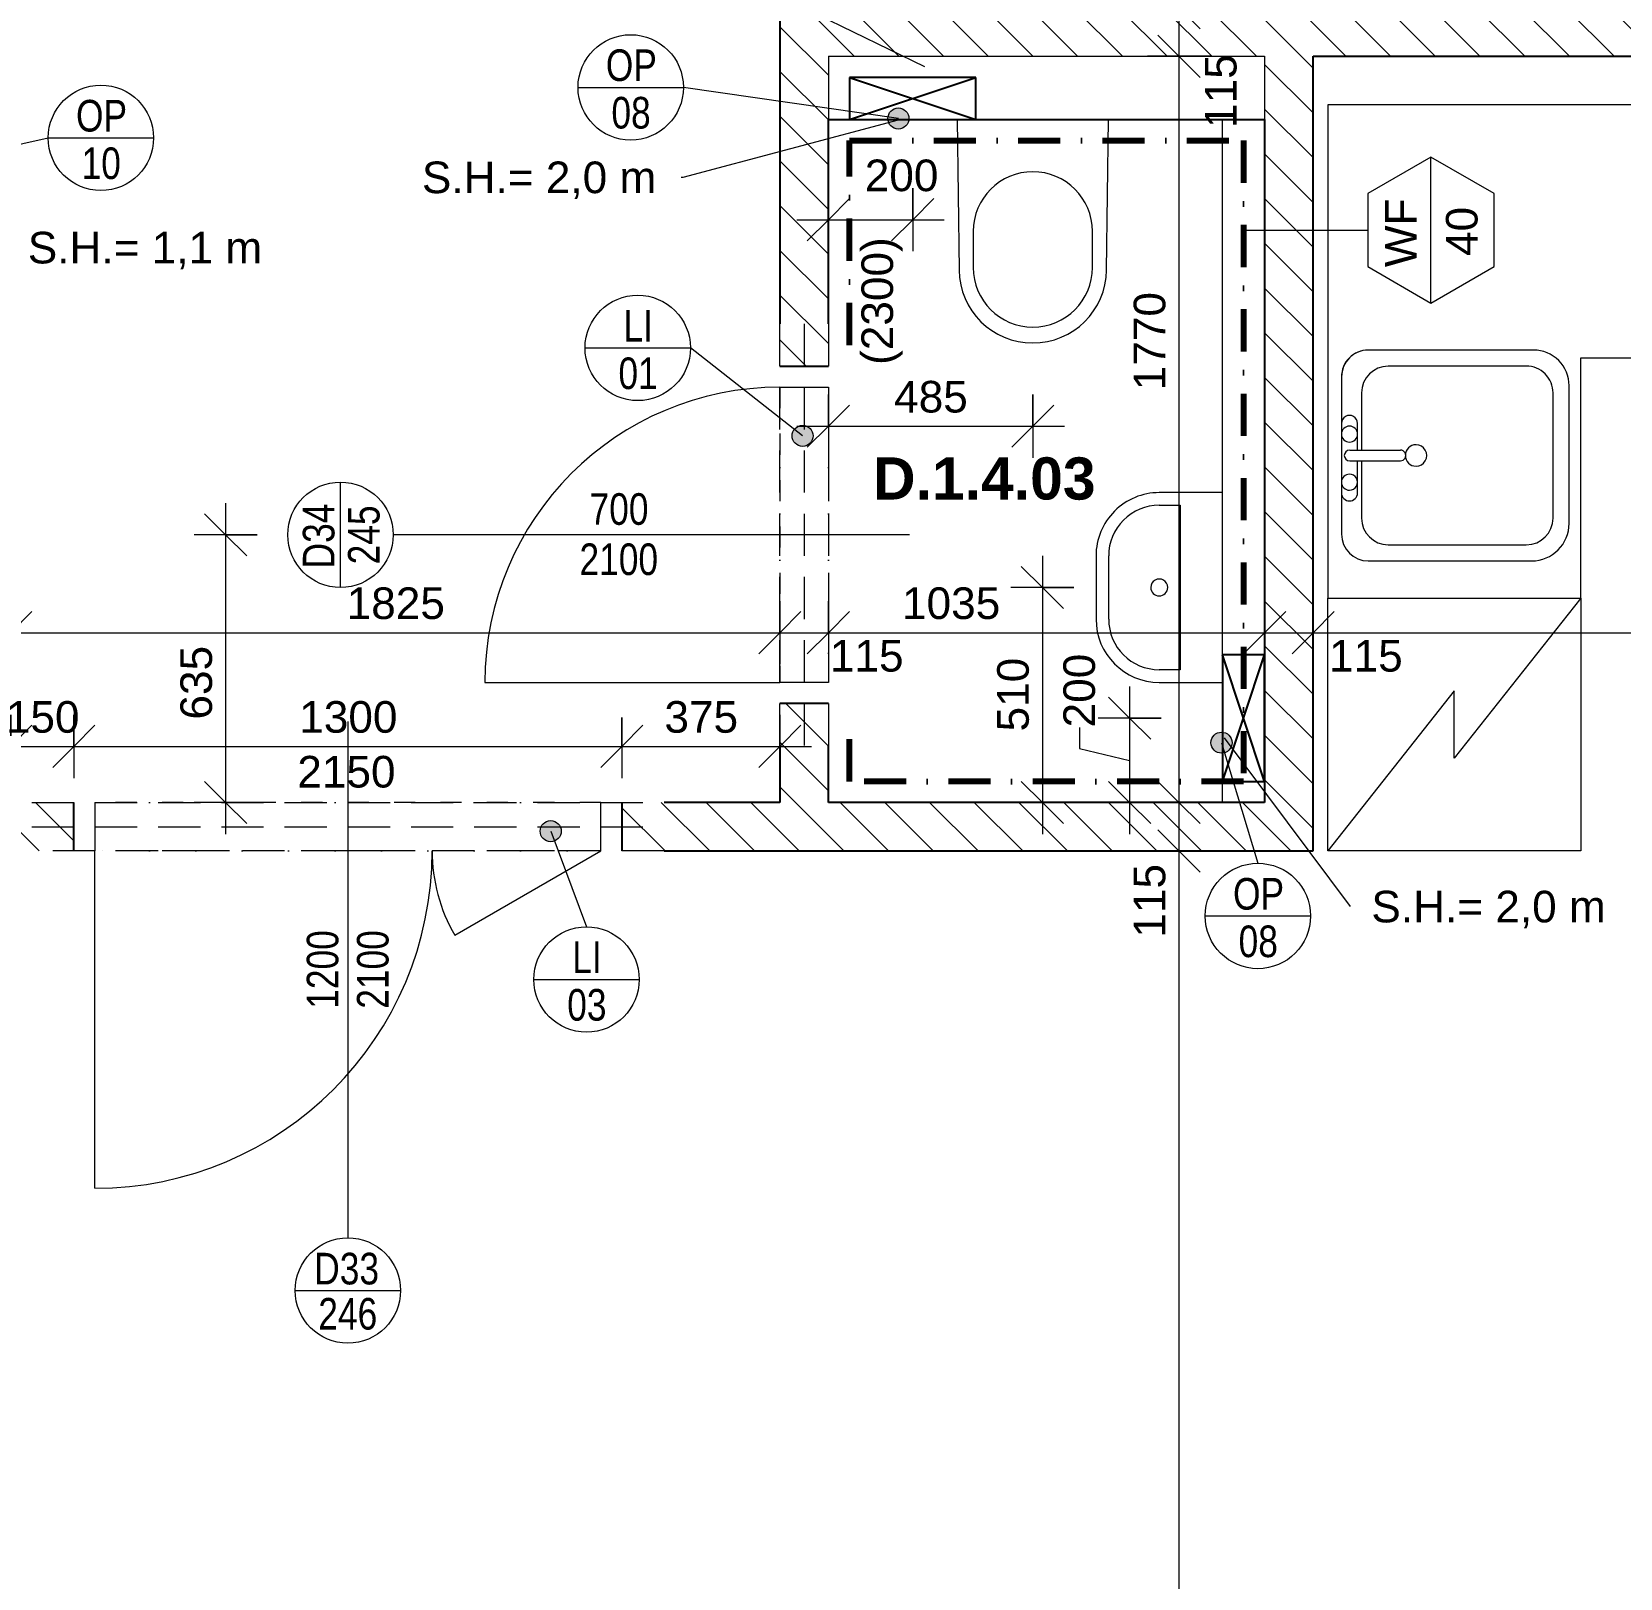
# Model space of a CAD drawing. Header units: millimetres. Extents: x -7705 to 38927, y -2985 to 72287.
# Drawn here: x 16523 to 20292, y 59905 to 63573 of the extents above; entities that cross this region are included whole.
import ezdxf

# ---------------------------------------------------------------- set-up
doc = ezdxf.new("R2010")
doc.units = ezdxf.units.MM
for name, pattern in [('HA_Dash_3mm-S1mm', [150, 100, -50]), ('HA_DashDot_2_2mm-S0_6mm', [110, 50, -30, 0, -30]), ('HA_DashDot_4mm-S1mm', [200, 100, -50, 0, -50])]:
    doc.linetypes.add(name, pattern=pattern)
for name, color, linetype, lineweight in [('A-____-____-DIMS', 9, 'Continuous', 5), ('A-____-____-DIMS-50', 9, 'Continuous', 5), ('A-AREA-____-IDEN', 9, 'Continuous', 9), ('A-DETL-____-OTLN', 9, 'Continuous', 25), ('A-DOOR-____-IDEN', 9, 'Continuous', 9), ('A-DOOR-____-MCUT', 9, 'HA_DashDot_2_2mm-S0_6mm', 9), ('A-DOOR-____-OTLN', 9, 'Continuous', 9), ('A-DOOR-FRAM-MCUT', 9, 'Continuous', 9), ('A-GENM-____-HDLN', 9, 'HA_Dash_3mm-S1mm', 9), ('A-GENM-____-IDEN', 9, 'Continuous', 9), ('A-GENM-____-OTLN', 9, 'Continuous', 9), ('A-WALL-____-IDEN', 9, 'Continuous', 9), ('A-WALL-____-MCUT', 9, 'Continuous', 25), ('A-WALL-____-PATT', 9, 'Continuous', 25), ('G-____-____-TEXT', 9, 'Continuous', 5), ('I-WALL-____-MCUT', 9, 'Continuous', 25), ('I-WALL-____-OTLN', 9, 'Continuous', 9), ('P-SANR-FIXT-OTLN', 9, 'Continuous', 9), ('Q-CASE-____-OTLN', 9, 'Continuous', 9), ('Q-SPCQ-____-OTLN', 9, 'Continuous', 9)]:
    doc.layers.add(name, color=color, linetype=linetype, lineweight=lineweight)
doc.styles.add('Arial_1', font='arial.ttf', dxfattribs={"height": 75})
doc.styles.add('Arial_2', font='arial.ttf', dxfattribs={"width": 0.8, "height": 75})
doc.styles.add('Arial_B', font='arialbd.ttf', dxfattribs={"height": 100})
doc.dimstyles.new('Inner_Dimensions', dxfattribs={"dimscale": 304.8, "dimtxt": 76.519455, "dimasz": 0.328084, "dimexe": 0.246063, "dimexo": 0.0625, "dimgap": 0.032808, "dimtad": 1, "dimdec": 0, "dimzin": 0, "dimdsep": 46, "dimtxsty": 'Arial_1', "dimblk1": 'OBLIQUE', "dimblk2": 'OBLIQUE', "dimsah": 1, "dimcen": 0.09, "dimdle": 0.246063, "dimazin": 0, "dimtfac": 1, "dimtdec": 4, "dimtix": 1, "dimtmove": 0, "dimatfit": 3, "dimfxl": 0.246063, "dimfxlon": 1, "dimtvp": 1, "dimtolj": 1, "dimtzin": 0, "dimlwd": 9, "dimlwe": 9, "dimarcsym": 2})
doc.dimstyles.new('Inner_Dimensions_1', dxfattribs={"dimscale": 304.8, "dimtxt": 76.519455, "dimasz": 0.328084, "dimexe": 0.246063, "dimexo": 0.0625, "dimgap": 0.032808, "dimtad": 1, "dimdec": 0, "dimzin": 0, "dimdsep": 46, "dimtxsty": 'Arial_1', "dimblk1": 'OBLIQUE', "dimblk2": 'OBLIQUE', "dimsah": 1, "dimcen": 0.09, "dimdle": 0.246063, "dimazin": 0, "dimtfac": 1, "dimtdec": 4, "dimtix": 1, "dimtmove": 2, "dimatfit": 3, "dimfxl": 0.246063, "dimfxlon": 1, "dimtvp": 1, "dimtolj": 1, "dimtzin": 0, "dimlwd": 9, "dimlwe": 9, "dimarcsym": 2})
doc.dimstyles.new('Inner_Dimensions_2', dxfattribs={"dimscale": 304.8, "dimtxt": 76.519455, "dimasz": 0.328084, "dimexe": 0.246063, "dimexo": 0.0625, "dimgap": 0.032808, "dimtad": 1, "dimdec": 0, "dimzin": 0, "dimdsep": 46, "dimtxsty": 'Arial_1', "dimblk1": 'OBLIQUE', "dimblk2": 'OBLIQUE', "dimsah": 1, "dimcen": 0.09, "dimdle": 0.246063, "dimazin": 0, "dimtfac": 1, "dimtdec": 4, "dimtix": 1, "dimtmove": 1, "dimatfit": 3, "dimfxl": 0.246063, "dimfxlon": 1, "dimtvp": 1, "dimtolj": 1, "dimtzin": 0, "dimlwd": 9, "dimlwe": 9, "dimarcsym": 2})
pattern_1 = [(135, (0, 0), (-53.03301, -53.03301), [])]

# ---------------------------------------------------------------- blocks, each defined once
blk = doc.blocks.new('HA_DR_Single_Swing_Solid - In_BJ_700x2100-2000416-DPS_1NP-D')
at = {"layer": 'A-DOOR-____-MCUT'}
for p, q in [((-350, 57.5), (350, 57.5)), ((-350, -57.5), (350, -57.5))]:
    blk.add_line(p, q, dxfattribs=at)
at = {"layer": 'A-DOOR-____-OTLN', "lineweight": 5}
blk.add_line((350, -757.5), (350, -57.5), dxfattribs=at)
blk.add_arc((350, -57.5), 700, 180, 270, dxfattribs=at)
at = {"layer": 'A-DOOR-FRAM-MCUT'}
for p, q in [((-350, -57.5), (-350, 57.5)), ((350, 57.5), (350, -57.5))]:
    blk.add_line(p, q, dxfattribs=at)
blk = doc.blocks.new('HA_DR_Double_Swing_Solid - In_BJ_1200x2100_800-1652965-DPS_1NP-D')
at = {"layer": 'A-DOOR-____-MCUT'}
for p, q in [((-600, 57.5), (600, 57.5)), ((-600, -57.5), (600, -57.5))]:
    blk.add_line(p, q, dxfattribs=at)
at = {"layer": 'A-DOOR-____-OTLN', "lineweight": 5}
for p, q in [((600, 857.5), (600, 57.5)), ((-253.6, 257.5), (-599.9, 57.5))]:
    blk.add_line(p, q, dxfattribs=at)
for centre, radius, start, end in [((600, 57.5), 800, 90, 180), ((-600, 57.5), 400, 360, 30)]:
    blk.add_arc(centre, radius, start, end, dxfattribs=at)
at = {"layer": 'A-DOOR-FRAM-MCUT'}
for p, q in [((-600, 57.5), (-600, -57.5)), ((600, -57.5), (600, 57.5))]:
    blk.add_line(p, q, dxfattribs=at)
blk = doc.blocks.new('ABMV_Toilet_WallHung - Default-1873337-DPS_1NP-D')
at = {"layer": 'A-GENM-____-OTLN'}
for p, q in [((-50, 432.3), (-54.6, 75)), ((-16.3, 426.2), (-16.3, 340.3)), ((266.3, 340.3), (266.3, 426.2)), ((304.6, 75), (300, 432.3))]:
    blk.add_line(p, q, dxfattribs=at)
for centre, radius, start, end in [((125, 430.1), 175, 0.7323, 179.2677), ((125, 426.2), 141.3, 0, 180), ((125, 340.3), 141.3, 180, 360)]:
    blk.add_arc(centre, radius, start, end, dxfattribs=at)
blk = doc.blocks.new('Lednice_Mraznička_ADNS - Lednice 600x600x1800-V6-DPS_1NP-D')
at = {"layer": 'Q-SPCQ-____-OTLN'}
for p, q in [((-300, 300), (300, 300)), ((-300, -300), (-300, 300)), ((80, 0), (-300, 300)), ((300, 300), (300, -300)), ((-80, 0), (80, 0)), ((300, -300), (-80, 0)), ((300, -300), (-300, -300))]:
    blk.add_line(p, q, dxfattribs=at)
blk = doc.blocks.new('Skříňka se dřezem_ pravoúhlá - 500 x 440mm-1420560-DPS_1NP-D')
at = {"layer": 'P-SANR-FIXT-OTLN'}
for p, q in [((202.2, 180.1), (-170.8, 180.1)), ((202.2, 180.1), (-170.8, 180.1)), ((91.9, 180.1), (-73.2, 180.1)), ((3, 160.7), (3, 40.4)), ((28.4, 160.7), (28.4, 40.4)), ((-234.3, 116.6), (-234.3, -271)), ((-234.3, 116.6), (-234.3, -271)), ((3, 132.5), (-132.7, 132.5)), ((-73.2, 142), (3, 142)), ((28.4, 142), (91.9, 142)), ((164.1, 132.5), (28.4, 132.5)), ((265.7, -275.5), (265.7, 116.6)), ((265.7, -275.5), (265.7, 116.6)), ((-196.2, 69), (-196.2, -258.3)), ((227.6, -258.3), (227.6, 69)), ((-132.7, -321.8), (164.1, -321.8)), ((-145.4, -359.9), (181.3, -359.9)), ((-145.4, -359.9), (181.3, -359.9))]:
    blk.add_line(p, q, dxfattribs=at)
for centre, radius, start, end in [((-170.8, 116.6), 63.5, 90, 180), ((-170.8, 116.6), 63.5, 90, 180), ((-73.2, 161.1), 19, 90, 270), ((-47.8, 161.1), 19, 360, 180), ((-47.8, 161.1), 19, 180, 0), ((15.7, 160.7), 12.7, 360, 180), ((66.5, 161.1), 19, 360, 180), ((66.5, 161.1), 19, 180, 360), ((91.9, 161.1), 19, 270, 90), ((202.2, 116.6), 63.5, 0, 90), ((202.2, 116.6), 63.5, 360, 90), ((-132.7, 69), 63.5, 90, 180), ((164.1, 69), 63.5, 0, 90), ((15.7, 40.4), 12.7, 180, 0), ((15.7, 3.2), 25.4, 360, 180), ((15.7, 3.2), 25.4, 180, 0), ((-132.7, -258.3), 63.5, 180, 270), ((164.1, -258.3), 63.5, 270, 0), ((-145.4, -271), 88.9, 180, 270), ((-145.4, -271), 88.9, 180, 270), ((181.3, -275.5), 84.4, 270, 0), ((181.3, -275.5), 84.4, 270, 0)]:
    blk.add_arc(centre, radius, start, end, dxfattribs=at)
blk = doc.blocks.new('Casework 9 - Casework 6-1463978-DPS_1NP-D')
at = {"layer": 'Q-CASE-____-OTLN'}
for p, q in [((20333.2, 63399.9), (19598.2, 63399.9)), ((19598.2, 63399.9), (19598.2, 62229.9)), ((20198.2, 62229.9), (20198.2, 62799.9)), ((20198.2, 62799.9), (20333.2, 62799.9)), ((21098.2, 62199.9), (21098.2, 61028.6)), ((21698.2, 61028.6), (21698.2, 62199.9)), ((21098.2, 61028.6), (21698.2, 61028.6))]:
    blk.add_line(p, q, dxfattribs=at)
blk = doc.blocks.new('ABMV_WashBasin_Generic - 450x300-1459805-DPS_1NP-D')
at = {"layer": 'P-SANR-FIXT-OTLN'}
for p, q in [((200, 350), (50, 350)), ((50, 320), (200, 320)), ((-100, 200), (-100, 50)), ((-70, 150), (-70, 200)), ((320, 200), (320, 150)), ((350, 50), (350, 200)), ((320, 150), (-70, 150))]:
    blk.add_line(p, q, dxfattribs=at)
for centre, radius, start, end in [((50, 200), 150, 90, 180), ((200, 200), 150, 360, 90), ((50, 200), 120, 90, 180), ((200, 200), 120, 360, 90), ((125, 200), 20, 90, 270), ((125, 200), 20, 270, 90)]:
    blk.add_arc(centre, radius, start, end, dxfattribs=at)
blk = doc.blocks.new('HA_GM_Tiling_LineBased - Generic Tiles-1951474-DPS_1NP-D')
at = {"layer": 'A-GENM-____-OTLN', "linetype": 'HA_DashDot_4mm-S1mm', "lineweight": 80}
blk.add_line((50, -50), (535, -50), dxfattribs=at)
blk = doc.blocks.new('HA_GM_Tiling_LineBased - Generic Tiles-1951475-DPS_1NP-D')
at = {"layer": 'A-GENM-____-OTLN', "linetype": 'HA_DashDot_4mm-S1mm', "lineweight": 80}
blk.add_line((50, -50), (985, -50), dxfattribs=at)
blk = doc.blocks.new('HA_GM_Tiling_LineBased - Generic Tiles-1951476-DPS_1NP-D')
at = {"layer": 'A-GENM-____-OTLN', "linetype": 'HA_DashDot_4mm-S1mm', "lineweight": 80}
blk.add_line((50, -50), (1570, -50), dxfattribs=at)
blk = doc.blocks.new('HA_GM_Tiling_LineBased - Generic Tiles-1951477-DPS_1NP-D')
at = {"layer": 'A-GENM-____-OTLN', "linetype": 'HA_DashDot_4mm-S1mm', "lineweight": 80}
blk.add_line((50, -50), (185, -50), dxfattribs=at)
blk = doc.blocks.new('TB_Porotherm KP11_5_1500mm - TB_Porotherm KP11_5_1500mm-1841486-DPS_1NP-D')
at = {"layer": 'A-GENM-____-HDLN'}
for p, q in [((-750, 57.5), (750, 57.5)), ((-750, 0), (750, 0)), ((750, -57.5), (-750, -57.5))]:
    blk.add_line(p, q, dxfattribs=at)
blk = doc.blocks.new('TB_Porotherm KP11_5_1000mm - TB_Porotherm KP11_5_1000mm-1834151-DPS_1NP-D')
at = {"layer": 'A-GENM-____-HDLN'}
for p, q in [((-500, 57.5), (500, 57.5)), ((-500, 0), (500, 0)), ((500, -57.5), (-500, -57.5))]:
    blk.add_line(p, q, dxfattribs=at)
blk = doc.blocks.new('DIMBLOCK28-DPS_1NP-D')
at = {"layer": 'A-____-____-DIMS-50', "lineweight": 9}
for p, q in [((16473.2, 62222.7), (16473.2, 62072.7)), ((16473.2, 62147.7), (16473.2, 62222.7)), ((18298.2, 62222.7), (18298.2, 62072.7)), ((18298.2, 62147.7), (18298.2, 62222.7)), ((16473.2, 62147.7), (16523.2, 62197.7)), ((18298.2, 62147.7), (18348.2, 62197.7)), ((16473.2, 62147.7), (16423.2, 62097.7)), ((16473.2, 62147.7), (18298.2, 62147.7)), ((18298.2, 62147.7), (18248.2, 62097.7))]:
    blk.add_line(p, q, dxfattribs=at)
at = {"layer": 'A-____-____-DIMS-50', "color": 0, "lineweight": 9, "insert": (17270.3, 62255.1), "char_height": 75, "width": 276.883, "attachment_point": 1, "line_spacing_factor": 0.941778, "style": 'Arial_1'}
blk.add_mtext('1825', dxfattribs=at)
blk = doc.blocks.new('_Oblique')
at = {"color": 0, "linetype": 'ByBlock', "lineweight": -2}
blk.add_line((-0.5, -0.5), (0.5, 0.5), dxfattribs=at)
blk = doc.blocks.new('DIMBLOCK29-DPS_1NP-D')
at = {"layer": 'A-____-____-DIMS-50', "lineweight": 9}
for p, q in [((18298.2, 62222.7), (18298.2, 62072.7)), ((18298.2, 62147.7), (18298.2, 62222.7)), ((18413.2, 62222.7), (18413.2, 62072.7)), ((18413.2, 62147.7), (18413.2, 62222.7)), ((18298.2, 62147.7), (18348.2, 62197.7)), ((18413.2, 62147.7), (18463.2, 62197.7)), ((18298.2, 62147.7), (18248.2, 62097.7)), ((18298.2, 62147.7), (18413.2, 62147.7)), ((18413.2, 62147.7), (18363.2, 62097.7))]:
    blk.add_line(p, q, dxfattribs=at)
at = {"layer": 'A-____-____-DIMS-50', "color": 0, "lineweight": 9, "insert": (18416.8, 62130.4), "char_height": 75, "width": 207.662, "attachment_point": 1, "line_spacing_factor": 0.941778, "style": 'Arial_1'}
blk.add_mtext('115', dxfattribs=at)
blk = doc.blocks.new('DIMBLOCK30-DPS_1NP-D')
at = {"layer": 'A-____-____-DIMS-50', "lineweight": 9}
for p, q in [((18413.2, 62222.7), (18413.2, 62072.7)), ((18413.2, 62147.7), (18413.2, 62222.7)), ((19448.2, 62222.7), (19448.2, 62072.7)), ((19448.2, 62147.7), (19448.2, 62222.7)), ((18413.2, 62147.7), (18463.2, 62197.7)), ((19448.2, 62147.7), (19498.2, 62197.7)), ((18413.2, 62147.7), (18363.2, 62097.7)), ((18413.2, 62147.7), (19448.2, 62147.7)), ((19448.2, 62147.7), (19398.2, 62097.7))]:
    blk.add_line(p, q, dxfattribs=at)
at = {"layer": 'A-____-____-DIMS-50', "color": 0, "lineweight": 9, "insert": (18587.9, 62255.1), "char_height": 75, "width": 276.883, "attachment_point": 1, "line_spacing_factor": 0.941778, "style": 'Arial_1'}
blk.add_mtext('1035', dxfattribs=at)
blk = doc.blocks.new('DIMBLOCK31-DPS_1NP-D')
at = {"layer": 'A-____-____-DIMS-50', "lineweight": 9}
for p, q in [((19448.2, 62222.7), (19448.2, 62072.7)), ((19448.2, 62147.7), (19448.2, 62222.7)), ((19563.2, 62222.7), (19563.2, 62072.7)), ((19563.2, 62147.7), (19563.2, 62222.7)), ((19448.2, 62147.7), (19498.2, 62197.7)), ((19563.2, 62147.7), (19613.2, 62197.7)), ((19448.2, 62147.7), (19398.2, 62097.7)), ((19448.2, 62147.7), (19563.2, 62147.7)), ((19563.2, 62147.7), (19513.2, 62097.7))]:
    blk.add_line(p, q, dxfattribs=at)
at = {"layer": 'A-____-____-DIMS-50', "color": 0, "lineweight": 9, "insert": (19601.1, 62130.4), "char_height": 75, "width": 207.662, "attachment_point": 1, "line_spacing_factor": 0.941778, "style": 'Arial_1'}
blk.add_mtext('115', dxfattribs=at)
blk = doc.blocks.new('DIMBLOCK32-DPS_1NP-D')
at = {"layer": 'A-____-____-DIMS-50', "lineweight": 9}
for p, q in [((19563.2, 62222.7), (19563.2, 62072.7)), ((19563.2, 62147.7), (19563.2, 62222.7)), ((21798.2, 62222.7), (21798.2, 62072.7)), ((21798.2, 62147.7), (21798.2, 62222.7)), ((19563.2, 62147.7), (19613.2, 62197.7)), ((21798.2, 62147.7), (21848.2, 62197.7)), ((19563.2, 62147.7), (19513.2, 62097.7)), ((19563.2, 62147.7), (21873.2, 62147.7)), ((21798.2, 62147.7), (21748.2, 62097.7))]:
    blk.add_line(p, q, dxfattribs=at)
at = {"layer": 'A-____-____-DIMS-50', "color": 0, "lineweight": 9, "insert": (20565.3, 62255.1), "char_height": 75, "width": 276.883, "attachment_point": 1, "line_spacing_factor": 0.941778, "style": 'Arial_1'}
blk.add_mtext('2235', dxfattribs=at)
blk = doc.blocks.new('DIMBLOCK75-DPS_1NP-D')
at = {"layer": 'A-____-____-DIMS-50', "lineweight": 9}
for p, q in [((19245, 63629.9), (19195, 63679.9)), ((19320, 63629.9), (19170, 63629.9)), ((19245, 63629.9), (19245, 63514.9)), ((19245, 63629.9), (19295, 63579.9)), ((19245, 63629.9), (19320, 63629.9)), ((19245, 63514.9), (19195, 63564.9)), ((19320, 63514.9), (19170, 63514.9)), ((19245, 63514.9), (19295, 63464.9)), ((19245, 63514.9), (19320, 63514.9))]:
    blk.add_line(p, q, dxfattribs=at)
at = {"layer": 'A-____-____-DIMS-50', "color": 0, "lineweight": 9, "insert": (19306.5, 63344.9), "char_height": 75, "width": 207.662, "attachment_point": 1, "rotation": 90, "line_spacing_factor": 0.941778, "style": 'Arial_1'}
blk.add_mtext('115', dxfattribs=at)
blk = doc.blocks.new('DIMBLOCK76-DPS_1NP-D')
at = {"layer": 'A-____-____-DIMS-50', "lineweight": 9}
for p, q in [((19245, 63514.9), (19195, 63564.9)), ((19320, 63514.9), (19170, 63514.9)), ((19245, 63514.9), (19245, 61744.9)), ((19245, 63514.9), (19295, 63464.9)), ((19245, 63514.9), (19320, 63514.9)), ((19245, 61744.9), (19195, 61794.9)), ((19320, 61744.9), (19170, 61744.9)), ((19245, 61744.9), (19295, 61694.9)), ((19245, 61744.9), (19320, 61744.9))]:
    blk.add_line(p, q, dxfattribs=at)
at = {"layer": 'A-____-____-DIMS-50', "color": 0, "lineweight": 9, "insert": (19137.6, 62722.6), "char_height": 75, "width": 276.883, "attachment_point": 1, "rotation": 90, "line_spacing_factor": 0.941778, "style": 'Arial_1'}
blk.add_mtext('1770', dxfattribs=at)
blk = doc.blocks.new('DIMBLOCK77-DPS_1NP-D')
at = {"layer": 'A-____-____-DIMS-50', "lineweight": 9}
for p, q in [((19245, 61744.9), (19195, 61794.9)), ((19320, 61744.9), (19170, 61744.9)), ((19245, 61744.9), (19245, 61629.9)), ((19245, 61744.9), (19295, 61694.9)), ((19245, 61744.9), (19320, 61744.9)), ((19245, 61629.9), (19195, 61679.9)), ((19320, 61629.9), (19170, 61629.9)), ((19245, 61629.9), (19295, 61579.9)), ((19245, 61629.9), (19320, 61629.9))]:
    blk.add_line(p, q, dxfattribs=at)
at = {"layer": 'A-____-____-DIMS-50', "color": 0, "lineweight": 9, "insert": (19137.6, 61424.3), "char_height": 75, "width": 207.662, "attachment_point": 1, "rotation": 90, "line_spacing_factor": 0.941778, "style": 'Arial_1'}
blk.add_mtext('115', dxfattribs=at)
blk = doc.blocks.new('DIMBLOCK78-DPS_1NP-D')
at = {"layer": 'A-____-____-DIMS-50', "lineweight": 9}
for p, q in [((19245, 61629.9), (19195, 61679.9)), ((19320, 61629.9), (19170, 61629.9)), ((19245, 61629.9), (19245, 57204.9)), ((19245, 61629.9), (19295, 61579.9)), ((19245, 61629.9), (19320, 61629.9)), ((19245, 57279.9), (19195, 57329.9)), ((19320, 57279.9), (19170, 57279.9)), ((19245, 57279.9), (19295, 57229.9)), ((19245, 57279.9), (19320, 57279.9))]:
    blk.add_line(p, q, dxfattribs=at)
at = {"layer": 'A-____-____-DIMS-50', "color": 0, "lineweight": 9, "insert": (19137.6, 59497.9), "char_height": 75, "width": 276.883, "attachment_point": 1, "rotation": 90, "line_spacing_factor": 0.941778, "style": 'Arial_1'}
blk.add_mtext('4350', dxfattribs=at)
blk = doc.blocks.new('HA_TAG_Door_TypeMark_wDimensions - Scale50_Left with Bouble-921048-DPS_1NP-D')
at = {"layer": 'A-DOOR-____-IDEN'}
for p, q in [((-2.5, 22), (2.5, 22)), ((0, -5), (0, 19.5))]:
    blk.add_line(p, q, dxfattribs=at)
blk.add_circle((0, 22), 2.5, dxfattribs=at)
blk = doc.blocks.new('HA_TAG_Door_TypeMark_wDimensions - Scale50_Right with Bouble-921060-DPS_1NP-D')
at = {"layer": 'A-DOOR-____-IDEN'}
for p, q in [((0, 5), (0, -19.5)), ((-2.5, -22), (2.5, -22))]:
    blk.add_line(p, q, dxfattribs=at)
blk.add_circle((0, -22), 2.5, dxfattribs=at)
blk = doc.blocks.new('DIMBLOCK171-DPS_1NP-D')
at = {"layer": 'A-____-____-DIMS-50', "lineweight": 9}
for p, q in [((16473.2, 61953), (16473.2, 61803)), ((16473.2, 61878), (16473.2, 61953)), ((16473.2, 61878), (16523.2, 61928)), ((16623.2, 61953), (16623.2, 61803)), ((16623.2, 61878), (16623.2, 61953)), ((16623.2, 61878), (16673.2, 61928)), ((16398.2, 61878), (16623.2, 61878)), ((16473.2, 61878), (16423.2, 61828)), ((16623.2, 61878), (16573.2, 61828))]:
    blk.add_line(p, q, dxfattribs=at)
at = {"layer": 'A-____-____-DIMS-50', "color": 0, "lineweight": 9, "insert": (16461.7, 61985.4), "char_height": 75, "width": 207.662, "attachment_point": 1, "line_spacing_factor": 0.941778, "style": 'Arial_1'}
blk.add_mtext('150', dxfattribs=at)
blk = doc.blocks.new('DIMBLOCK172-DPS_1NP-D')
at = {"layer": 'A-____-____-DIMS-50', "lineweight": 9}
for p, q in [((16623.2, 61953), (16623.2, 61803)), ((16623.2, 61878), (16623.2, 61953)), ((16623.2, 61878), (16673.2, 61928)), ((17923.2, 61946.4), (17923.2, 61803)), ((17923.2, 61878), (17923.2, 61946.4)), ((17923.2, 61878), (17973.2, 61928)), ((16623.2, 61878), (16573.2, 61828)), ((16623.2, 61878), (17923.2, 61878)), ((17923.2, 61878), (17873.2, 61828))]:
    blk.add_line(p, q, dxfattribs=at)
at = {"layer": 'A-____-____-DIMS-50', "color": 0, "lineweight": 9, "insert": (17157.8, 61985.4), "char_height": 75, "width": 276.883, "attachment_point": 1, "line_spacing_factor": 0.941778, "style": 'Arial_1'}
blk.add_mtext('1300', dxfattribs=at)
blk = doc.blocks.new('DIMBLOCK173-DPS_1NP-D')
at = {"layer": 'A-____-____-DIMS-50', "lineweight": 9}
for p, q in [((17923.2, 61946.4), (17923.2, 61803)), ((17923.2, 61878), (17923.2, 61946.4)), ((17923.2, 61878), (17973.2, 61928)), ((18298.2, 61953), (18298.2, 61803)), ((18298.2, 61878), (18298.2, 61953)), ((18298.2, 61878), (18348.2, 61928)), ((17923.2, 61878), (17873.2, 61828)), ((17923.2, 61878), (18373.2, 61878)), ((18298.2, 61878), (18248.2, 61828))]:
    blk.add_line(p, q, dxfattribs=at)
at = {"layer": 'A-____-____-DIMS-50', "color": 0, "lineweight": 9, "insert": (18024.2, 61985.4), "char_height": 75, "width": 207.662, "attachment_point": 1, "line_spacing_factor": 0.941778, "style": 'Arial_1'}
blk.add_mtext('375', dxfattribs=at)
blk = doc.blocks.new('HA_TAG_WA_Partitions - Group _ Type Mark-556634-DPS_1NP-D')
at = {"layer": 'A-WALL-____-IDEN'}
for p, q in [((-1.732, 3), (-3.464, 0)), ((1.732, 3), (-1.732, 3)), ((3.464, 0), (1.732, 3)), ((-3.464, 0), (3.464, 0)), ((-3.464, 0), (-1.732, -3)), ((1.732, -3), (3.464, 0)), ((-1.732, -3), (1.732, -3))]:
    blk.add_line(p, q, dxfattribs=at)
blk = doc.blocks.new('HA_TAG_GM_Products - Generic-588599-DPS_1NP-D')
at = {"layer": 'A-GENM-____-IDEN'}
blk.add_line((-2.5, 0), (2.5, 0), dxfattribs=at)
blk.add_circle((0, 0), 2.5, dxfattribs=at)
blk = doc.blocks.new('DIMBLOCK259-DPS_1NP-D')
at = {"layer": 'A-____-____-DIMS-50', "lineweight": 9}
for p, q in [((18413.2, 63202.3), (18413.2, 63052.3)), ((18413.2, 63127.3), (18413.2, 63202.3)), ((18613.2, 63202.3), (18613.2, 63052.3)), ((18613.2, 63127.3), (18613.2, 63202.3)), ((18413.2, 63127.3), (18463.2, 63177.3)), ((18613.2, 63127.3), (18663.2, 63177.3)), ((18338.2, 63127.3), (18688.2, 63127.3)), ((18413.2, 63127.3), (18363.2, 63077.3)), ((18613.2, 63127.3), (18563.2, 63077.3))]:
    blk.add_line(p, q, dxfattribs=at)
at = {"layer": 'A-____-____-DIMS-50', "color": 0, "lineweight": 9, "insert": (18499.5, 63269.9), "char_height": 75, "width": 207.662, "attachment_point": 1, "line_spacing_factor": 0.941778, "style": 'Arial_1'}
blk.add_mtext('200', dxfattribs=at)
blk = doc.blocks.new('DIMBLOCK260-DPS_1NP-D')
at = {"layer": 'A-____-____-DIMS-50', "lineweight": 9}
for p, q in [((19128, 62019.9), (19128, 61669.9)), ((19128, 61944.9), (19078, 61994.9)), ((19009.2, 61923), (19009.2, 61873)), ((19203, 61944.9), (19053, 61944.9)), ((19128, 61944.9), (19178, 61894.9)), ((19128, 61944.9), (19203, 61944.9)), ((19009.2, 61873), (19128, 61844.9)), ((19128, 61744.9), (19078, 61794.9)), ((19203, 61744.9), (19053, 61744.9)), ((19128, 61744.9), (19178, 61694.9)), ((19128, 61744.9), (19203, 61744.9))]:
    blk.add_line(p, q, dxfattribs=at)
at = {"layer": 'A-____-____-DIMS-50', "color": 0, "lineweight": 9, "insert": (18970.7, 61923), "char_height": 75, "width": 207.662, "attachment_point": 1, "rotation": 90, "line_spacing_factor": 0.941778, "style": 'Arial_1'}
blk.add_mtext('200', dxfattribs=at)
blk = doc.blocks.new('DIMBLOCK262-DPS_1NP-D')
at = {"layer": 'A-____-____-DIMS-50', "lineweight": 9}
for p, q in [((16983.2, 62454.9), (16983.2, 61669.9)), ((16983.2, 62379.9), (16933.2, 62429.9)), ((17058.2, 62379.9), (16908.2, 62379.9)), ((16983.2, 62379.9), (17033.2, 62329.9)), ((16983.2, 62379.9), (17058.2, 62379.9)), ((16983.2, 61744.9), (16933.2, 61794.9)), ((17058.2, 61744.9), (16908.2, 61744.9)), ((16983.2, 61744.9), (17033.2, 61694.9)), ((16983.2, 61744.9), (17058.2, 61744.9))]:
    blk.add_line(p, q, dxfattribs=at)
at = {"layer": 'A-____-____-DIMS-50', "color": 0, "lineweight": 9, "insert": (16875.8, 61941.6), "char_height": 75, "width": 207.662, "attachment_point": 1, "rotation": 90, "line_spacing_factor": 0.941778, "style": 'Arial_1'}
blk.add_mtext('635', dxfattribs=at)
blk = doc.blocks.new('DIMBLOCK296-DPS_1NP-D')
at = {"layer": 'A-____-____-DIMS-50', "lineweight": 9}
for p, q in [((18413.2, 62712.5), (18413.2, 62562.5)), ((18413.2, 62637.5), (18413.2, 62712.5)), ((18898.2, 62712.5), (18898.2, 62562.5)), ((18898.2, 62637.5), (18898.2, 62712.5)), ((18413.2, 62637.5), (18463.2, 62687.5)), ((18898.2, 62637.5), (18948.2, 62687.5)), ((18338.2, 62637.5), (18973.2, 62637.5)), ((18413.2, 62637.5), (18363.2, 62587.5)), ((18898.2, 62637.5), (18848.2, 62587.5))]:
    blk.add_line(p, q, dxfattribs=at)
at = {"layer": 'A-____-____-DIMS-50', "color": 0, "lineweight": 9, "insert": (18569.2, 62744.9), "char_height": 75, "width": 207.662, "attachment_point": 1, "line_spacing_factor": 0.941778, "style": 'Arial_1'}
blk.add_mtext('485', dxfattribs=at)
blk = doc.blocks.new('DIMBLOCK297-DPS_1NP-D')
at = {"layer": 'A-____-____-DIMS-50', "lineweight": 9}
for p, q in [((18920.9, 62254.9), (18870.9, 62304.9)), ((18920.9, 62329.9), (18920.9, 61669.9)), ((18995.9, 62254.9), (18845.9, 62254.9)), ((18920.9, 62254.9), (18970.9, 62204.9)), ((18920.9, 62254.9), (18995.9, 62254.9)), ((18920.9, 61744.9), (18870.9, 61794.9)), ((18995.9, 61744.9), (18845.9, 61744.9)), ((18920.9, 61744.9), (18970.9, 61694.9)), ((18920.9, 61744.9), (18995.9, 61744.9))]:
    blk.add_line(p, q, dxfattribs=at)
at = {"layer": 'A-____-____-DIMS-50', "color": 0, "lineweight": 9, "insert": (18813.6, 61913.4), "char_height": 75, "width": 207.662, "attachment_point": 1, "rotation": 90, "line_spacing_factor": 0.941778, "style": 'Arial_1'}
blk.add_mtext('510', dxfattribs=at)

msp = doc.modelspace()

# ---------------------------------------------------------------- hatches: boundary and pattern name
at = {"layer": 'A-GENM-____-IDEN'}
h = msp.add_hatch(color=256, dxfattribs=at)
edge = h.paths.add_edge_path()
edge.add_arc((18579.3, 63367.3), 25, 0, 360)
h = msp.add_hatch(color=256, dxfattribs=at)
edge = h.paths.add_edge_path()
edge.add_arc((18352, 62614.5), 25, 0, 360)
h = msp.add_hatch(color=256, dxfattribs=at)
edge = h.paths.add_edge_path()
edge.add_arc((19345.9, 61886.8), 25, 0, 360)
h = msp.add_hatch(color=256, dxfattribs=at)
edge = h.paths.add_edge_path()
edge.add_arc((17754.4, 61676.9), 25, 0, 360)
at = {"layer": 'A-WALL-____-PATT', "lineweight": 5}
h = msp.add_hatch(dxfattribs=at)
h.set_pattern_fill('FP_3', color=256, style=0, pattern_type=2)
h.set_pattern_definition(pattern_1)
h.paths.add_polyline_path([(18298.2, 61744.9), (18413.2, 61744.9), (18413.2, 61979.9), (18298.2, 61979.9)])
h.paths.add_polyline_path([(18298.2, 62779.9), (18413.2, 62779.9), (18413.2, 64269.8), (18298.2, 64269.8), (18298.2, 62823.4)])
h.paths.add_polyline_path([(18413.2, 64629.8), (18413.2, 64829.9), (18298.2, 64829.9), (18298.2, 64629.8)])
h.paths.add_polyline_path([(18413.2, 65629.9), (18413.2, 65729.9), (18298.2, 65729.9), (18298.2, 65629.9)])
h = msp.add_hatch(dxfattribs=at)
h.set_pattern_fill('FP_3', color=256, style=0, pattern_type=2)
h.set_pattern_definition(pattern_1)
h.paths.add_polyline_path([(21798.2, 63514.9), (21798.2, 63629.9), (18413.2, 63629.9), (18413.2, 63514.9), (21687.1, 63514.9)])
h = msp.add_hatch(dxfattribs=at)
h.set_pattern_fill('FP_3', color=256, style=0, pattern_type=2)
h.set_pattern_definition(pattern_1)
h.paths.add_polyline_path([(19448.2, 61744.9), (19563.2, 61744.9), (19563.2, 63514.9), (19448.2, 63514.9), (19448.2, 62823.4)])
h = msp.add_hatch(dxfattribs=at)
h.set_pattern_fill('FP_3', color=256, style=0, pattern_type=2)
h.set_pattern_definition(pattern_1)
h.paths.add_polyline_path([(16473.2, 61629.9), (16623.2, 61629.9), (16623.2, 61744.9), (16473.2, 61744.9)])
h.paths.add_polyline_path([(19563.2, 61629.9), (19563.2, 61744.9), (17923.2, 61744.9), (17923.2, 61629.9)])

# ---------------------------------------------------------------- linework, layer by layer
at = {"layer": 'A-DETL-____-OTLN'}
for p, q in [((18763.2, 63464.9), (18463.2, 63464.9)), ((18463.2, 63464.9), (18463.2, 63364.9)), ((18463.2, 63364.9), (18763.2, 63464.9)), ((18463.2, 63464.9), (18763.2, 63364.9)), ((18763.2, 63364.9), (18763.2, 63464.9)), ((18463.2, 63364.9), (18763.2, 63364.9)), ((19448.2, 62094.9), (19348.2, 62094.9)), ((19348.2, 62094.9), (19348.2, 61794.9)), ((19448.2, 61794.9), (19348.2, 62094.9)), ((19348.2, 61794.9), (19448.2, 62094.9)), ((19448.2, 61794.9), (19448.2, 62094.9)), ((19348.2, 61794.9), (19448.2, 61794.9))]:
    msp.add_line(p, q, dxfattribs=at)
at = {"layer": 'A-GENM-____-IDEN'}
for p, q in [((18579.3, 63367.3), (18069.2, 63441.1)), ((15991.4, 63194.9), (16562.2, 63321.3)), ((18352, 62614.5), (18085.9, 62823.1)), ((19345.9, 61886.8), (19432.3, 61600.7)), ((17754.4, 61676.9), (17839.4, 61450.1))]:
    msp.add_line(p, q, dxfattribs=at)
for centre in [(18579.3, 63367.3), (18352, 62614.5), (19345.9, 61886.8), (17754.4, 61676.9)]:
    msp.add_circle(centre, 25, dxfattribs=at)
at = {"layer": 'A-WALL-____-IDEN'}
for p, q in [((18642.2, 63489.5), (18117.4, 63745.5)), ((19398.2, 63102.7), (19692.9, 63102.7))]:
    msp.add_line(p, q, dxfattribs=at)
at = {"layer": 'A-WALL-____-MCUT', "lineweight": 9}
for p, q in [((18413.2, 63514.9), (19448.2, 63514.9)), ((18413.2, 63514.9), (18413.2, 63364.9)), ((19448.2, 63514.9), (19448.2, 63364.9))]:
    msp.add_line(p, q, dxfattribs=at)
at = {"layer": 'G-____-____-TEXT', "color": 250, "lineweight": 9}
for p, q in [((18578.7, 63363.6), (18067.8, 63227.7)), ((18067.8, 63227.7), (18064.3, 63227.7)), ((19352.1, 61898.3), (19651.5, 61498))]:
    msp.add_line(p, q, dxfattribs=at)
at = {"layer": 'I-WALL-____-MCUT'}
for p, q in [((18298.2, 64269.8), (18298.2, 62880)), ((19563.2, 63514.9), (20933.2, 63514.9)), ((19563.2, 61629.9), (19563.2, 63514.9)), ((18413.2, 62880), (18413.2, 63364.9)), ((18413.2, 63364.9), (19448.2, 63364.9)), ((19448.2, 63364.9), (19448.2, 61744.9)), ((18298.2, 62779.9), (18413.2, 62779.9)), ((18413.2, 61979.9), (18298.2, 61979.9)), ((18298.2, 61879.9), (18298.2, 61744.9)), ((18413.2, 61744.9), (18413.2, 61879.9)), ((16623.2, 61629.9), (16623.2, 61744.9)), ((17923.2, 61744.9), (17923.2, 61629.9)), ((18298.2, 61744.9), (18023.3, 61744.9)), ((19448.2, 61744.9), (18413.2, 61744.9)), ((18023.3, 61629.9), (19563.2, 61629.9))]:
    msp.add_line(p, q, dxfattribs=at)
at = {"layer": 'I-WALL-____-OTLN'}
msp.add_line((19348.2, 61744.9), (19348.2, 63364.9), dxfattribs=at)

# ---------------------------------------------------------------- block references
at = {"layer": 'A-DOOR-____-IDEN', "xscale": 49.99999999999998, "yscale": 49.99999999999998, "zscale": 49.99999999999998, "rotation": 89.99999999999991}
msp.add_blockref('HA_TAG_Door_TypeMark_wDimensions - Scale50_Left with Bouble-921048-DPS_1NP-D', (18355.7, 62379.9), dxfattribs=at)
at = {"layer": 'A-DOOR-____-IDEN', "xscale": 49.99999999999998, "yscale": 49.99999999999998, "zscale": 49.99999999999998}
msp.add_blockref('HA_TAG_Door_TypeMark_wDimensions - Scale50_Right with Bouble-921060-DPS_1NP-D', (17273.2, 61687.4), dxfattribs=at)
at = {"layer": 'A-DOOR-____-OTLN'}
for name, p, rotation in [('HA_DR_Single_Swing_Solid - In_BJ_700x2100-2000416-DPS_1NP-D', (18355.7, 62379.9), 270.0000000000002), ('HA_DR_Double_Swing_Solid - In_BJ_1200x2100_800-1652965-DPS_1NP-D', (17273.2, 61687.4), 180)]:
    msp.add_blockref(name, p, dxfattribs=dict(at, rotation=rotation))
at = {"layer": 'A-GENM-____-IDEN', "xscale": 49.99999999999998, "yscale": 49.99999999999998, "zscale": 49.99999999999998}
for p in [(17944.2, 63441.1), (16687.2, 63321.3), (17960.9, 62823.1), (19432.3, 61475.7), (17839.4, 61325.1)]:
    msp.add_blockref('HA_TAG_GM_Products - Generic-588599-DPS_1NP-D', p, dxfattribs=at)
at = {"layer": 'A-GENM-____-OTLN', "linetype": 'HA_DashDot_4mm-S1mm', "lineweight": 80}
for name, p, rotation in [('HA_GM_Tiling_LineBased - Generic Tiles-1951474-DPS_1NP-D', (18413.2, 62779.9), 89.99999999999984), ('HA_GM_Tiling_LineBased - Generic Tiles-1951476-DPS_1NP-D', (19448.2, 63364.9), 269.9999999999999), ('HA_GM_Tiling_LineBased - Generic Tiles-1951477-DPS_1NP-D', (18413.2, 61744.9), 90), ('HA_GM_Tiling_LineBased - Generic Tiles-1951475-DPS_1NP-D', (19448.2, 61744.9), 180)]:
    msp.add_blockref(name, p, dxfattribs=dict(at, rotation=rotation))
msp.add_blockref('HA_GM_Tiling_LineBased - Generic Tiles-1951475-DPS_1NP-D', (18413.2, 63364.9), dxfattribs=at)
at = {"layer": 'A-GENM-____-OTLN', "rotation": 270.0000000000003}
msp.add_blockref('TB_Porotherm KP11_5_1000mm - TB_Porotherm KP11_5_1000mm-1834151-DPS_1NP-D', (18355.7, 62379.9), dxfattribs=at)
at = {"layer": 'A-GENM-____-OTLN'}
msp.add_blockref('TB_Porotherm KP11_5_1500mm - TB_Porotherm KP11_5_1500mm-1841486-DPS_1NP-D', (17273.2, 61687.4), dxfattribs=at)
at = {"layer": 'A-WALL-____-IDEN', "xscale": 49.99999999999998, "yscale": 49.99999999999998, "zscale": 49.99999999999998, "rotation": 90.00000000000001}
msp.add_blockref('HA_TAG_WA_Partitions - Group _ Type Mark-556634-DPS_1NP-D', (19842.9, 63102.7), dxfattribs=at)
at = {"layer": 'P-SANR-FIXT-OTLN'}
for name, p, rotation in [('ABMV_Toilet_WallHung - Default-1873337-DPS_1NP-D', (19023.2, 63439.9), 180), ('Skříňka se dřezem_ pravoúhlá - 500 x 440mm-1420560-DPS_1NP-D', (19810.7, 62552.3), 89.99999999999997), ('ABMV_WashBasin_Generic - 450x300-1459805-DPS_1NP-D', (19398.2, 62129.9), 89.99999999999993)]:
    msp.add_blockref(name, p, dxfattribs=dict(at, rotation=rotation))
at = {"layer": 'Q-CASE-____-OTLN'}
msp.add_blockref('Casework 9 - Casework 6-1463978-DPS_1NP-D', (0, 0), dxfattribs=at)
at = {"layer": 'Q-SPCQ-____-OTLN', "rotation": 90.00000000000001}
msp.add_blockref('Lednice_Mraznička_ADNS - Lednice 600x600x1800-V6-DPS_1NP-D', (19898.2, 61929.9), dxfattribs=at)

# ---------------------------------------------------------------- texts
at = {"layer": 'A-AREA-____-IDEN', "lineweight": 5, "insert": (18519.2, 62563.5), "char_height": 100, "width": 653.375, "attachment_point": 1, "style": 'Arial_B'}
msp.add_mtext('D.1.4.03', dxfattribs=at)
at = {"layer": 'A-DOOR-____-IDEN', "lineweight": 5, "char_height": 75, "attachment_point": 1, "rotation": 90, "style": 'Arial_2'}
for s, insert, width in [('D34', (17166.3, 62300.1), 189.198), ('245', (17273.4, 62309.7), 173.164), ('1200', (17175.6, 61255.6), 230.886), ('2100', (17294.7, 61255.6), 230.886)]:
    msp.add_mtext(s, dxfattribs=dict(at, insert=insert, width=width))
at = {"layer": 'A-DOOR-____-IDEN', "lineweight": 5, "char_height": 75, "attachment_point": 1}
for s, insert, width, style in [('700', (17846.6, 62478.5), 173.164, 'Arial_2'), ('2100', (17822.7, 62359.4), 230.886, 'Arial_2'), ('2150', (17153.2, 61855.4), 288.607, 'Arial_1'), ('D33', (17193.4, 60676.8), 189.198, 'Arial_2'), ('246', (17203, 60569.7), 173.164, 'Arial_2')]:
    msp.add_mtext(s, dxfattribs=dict(at, insert=insert, width=width, style=style))
at = {"layer": 'A-GENM-____-IDEN', "lineweight": 5, "char_height": 75, "attachment_point": 1, "style": 'Arial_2'}
for s, insert, width in [('OP', (17885.2, 63531.2), 147.51), ('OP', (16628.2, 63411.4), 147.51), ('08', (17898.4, 63418.5), 115.443), ('10', (16641.4, 63298.7), 115.443), ('LI', (17927.1, 62913.2), 86.582), ('01', (17915.1, 62800.5), 115.443), ('OP', (19373.3, 61565.8), 147.51), ('08', (19386.5, 61453.1), 115.443), ('LI', (17805.6, 61415.2), 86.582), ('03', (17793.6, 61302.5), 115.443)]:
    msp.add_mtext(s, dxfattribs=dict(at, insert=insert, width=width))
at = {"layer": 'A-GENM-____-IDEN', "lineweight": 5, "insert": (18491.6, 62782.8), "char_height": 75, "width": 376.793, "attachment_point": 1, "rotation": 90, "style": 'Arial_1'}
msp.add_mtext('(2300)', dxfattribs=at)
at = {"layer": 'A-WALL-____-IDEN', "lineweight": 5, "char_height": 75, "attachment_point": 1, "rotation": 90, "style": 'Arial_1'}
for s, insert, width in [('WF', (19733.9, 63014.7), 208.439), ('40', (19878.4, 63041.2), 144.304)]:
    msp.add_mtext(s, dxfattribs=dict(at, insert=insert, width=width))
at = {"layer": 'G-____-____-TEXT', "color": 7, "lineweight": 9, "char_height": 75, "width": 685.443, "attachment_point": 1, "style": 'Arial_1'}
for s, insert in [('S.H.= 2,0 m', (17448.8, 63265.2)), ('S.H.= 1,1 m', (16513.8, 63098.5)), ('S.H.= 2,0 m', (19701.5, 61535.5))]:
    msp.add_mtext(s, dxfattribs=dict(at, insert=insert))

# ---------------------------------------------------------------- dimensions: what is measured, and where the dimension line sits
at = {"layer": 'A-____-____-DIMS', "lineweight": 9}
for base, p1, p2, dimstyle, override, picture, middle in [((19245, 63514.9), (19320, 63629.9), (19320, 63514.9), 'Inner_Dimensions_1', {"dimpost": '<>', "dimfxl": 115}, 'DIMBLOCK75-DPS_1NP-D', (19356.5, 63448.7)), ((19245, 61744.9), (19320, 63514.9), (19320, 61744.9), 'Inner_Dimensions_1', {"dimpost": '<>', "dimfxl": 1770}, 'DIMBLOCK76-DPS_1NP-D', (19187.6, 62861)), ((16983.2, 61744.9), (17058.2, 62379.9), (17058.2, 61744.9), 'Inner_Dimensions_1', {"dimpost": '<>', "dimfxl": 635}, 'DIMBLOCK262-DPS_1NP-D', (16925.8, 62045.4)), ((19128, 61744.9), (19203, 61944.9), (19203, 61744.9), 'Inner_Dimensions_2', {"dimpost": '<>', "dimfxl": 200}, 'DIMBLOCK260-DPS_1NP-D', (19020.7, 62026.8)), ((19245, 61629.9), (19320, 61744.9), (19320, 61629.9), 'Inner_Dimensions_1', {"dimpost": '<>', "dimfxl": 115}, 'DIMBLOCK77-DPS_1NP-D', (19187.6, 61528.1)), ((19245, 57279.9), (19320, 61629.9), (19320, 57279.9), 'Inner_Dimensions_1', {"dimpost": '<>', "dimfxl": 4350}, 'DIMBLOCK78-DPS_1NP-D', (19187.6, 59636.3))]:
    dim = msp.add_linear_dim(base=base, p1=p1, p2=p2, angle=90, dimstyle=dimstyle, override=override, dxfattribs=at)
    dim.commit()
    dim.dimension.update_dxf_attribs({"geometry": picture, "text_midpoint": middle, "dimtype": 160, "text_rotation": 90})
for base, p1, p2, override, picture, middle in [((18613.2, 63127.3), (18413.2, 63202.3), (18613.2, 63202.3), {"dimpost": '<>', "dimfxl": 200}, 'DIMBLOCK259-DPS_1NP-D', (18603.3, 63219.9)), ((18413.2, 62147.7), (18298.2, 62222.7), (18413.2, 62222.7), {"dimpost": '<>', "dimfxl": 115}, 'DIMBLOCK29-DPS_1NP-D', (18520.7, 62080.4)), ((19448.2, 62147.7), (18413.2, 62222.7), (19448.2, 62222.7), {"dimpost": '<>', "dimfxl": 1035}, 'DIMBLOCK30-DPS_1NP-D', (18726.4, 62205.1)), ((19563.2, 62147.7), (19448.2, 62222.7), (19563.2, 62222.7), {"dimpost": '<>', "dimfxl": 115}, 'DIMBLOCK31-DPS_1NP-D', (19704.9, 62080.4))]:
    dim = msp.add_linear_dim(base=base, p1=p1, p2=p2, dimstyle='Inner_Dimensions_1', override=override, dxfattribs=at)
    dim.commit()
    dim.dimension.update_dxf_attribs({"geometry": picture, "text_midpoint": middle, "dimtype": 160})
for base, p1, p2, override, picture, middle in [((18898.2, 62637.5), (18413.2, 62712.5), (18898.2, 62712.5), {"dimpost": '<>', "dimfxl": 485}, 'DIMBLOCK296-DPS_1NP-D', (18655.7, 62685.8)), ((18298.2, 62147.7), (16473.2, 62222.7), (18298.2, 62222.7), {"dimpost": '<>', "dimfxl": 1825}, 'DIMBLOCK28-DPS_1NP-D', (17385.7, 62196)), ((21798.2, 62147.7), (19563.2, 62222.7), (21798.2, 62222.7), {"dimpost": '<>', "dimfxl": 2235}, 'DIMBLOCK32-DPS_1NP-D', (20680.7, 62196)), ((16623.2, 61878), (16473.2, 61953), (16623.2, 61953), {"dimpost": '<>', "dimfxl": 150}, 'DIMBLOCK171-DPS_1NP-D', (16548.2, 61926.3)), ((17923.2, 61878), (16623.2, 61953), (17923.2, 61946.4), {"dimpost": '<>', "dimfxl": 1300.016943}, 'DIMBLOCK172-DPS_1NP-D', (17273.2, 61926.4)), ((18298.2, 61878), (17923.2, 61946.4), (18298.2, 61953), {"dimpost": '<>', "dimfxl": 375.058732}, 'DIMBLOCK173-DPS_1NP-D', (18110.7, 61926.4))]:
    dim = msp.add_linear_dim(base=base, p1=p1, p2=p2, dimstyle='Inner_Dimensions', override=override, dxfattribs=at)
    dim.commit()
    dim.dimension.update_dxf_attribs({"geometry": picture, "text_midpoint": middle})
dim = msp.add_linear_dim(base=(18920.9, 61744.9), p1=(18995.9, 62254.9), p2=(18995.9, 61744.9), angle=90, dimstyle='Inner_Dimensions', override={"dimpost": '<>', "dimfxl": 510}, dxfattribs=at)
dim.commit()
dim.dimension.update_dxf_attribs({"geometry": 'DIMBLOCK297-DPS_1NP-D', "text_midpoint": (18872.6, 61999.9)})

doc.saveas('drawing.dxf')
